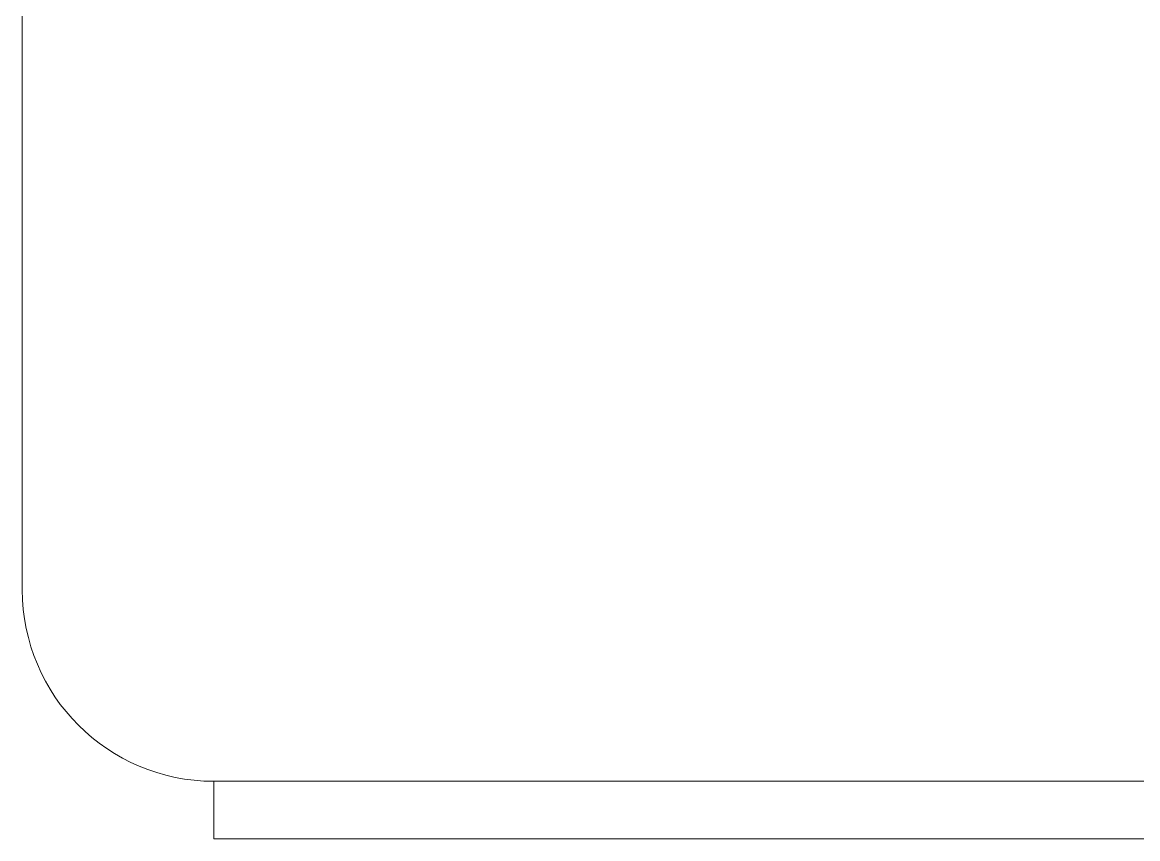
# Model space of a CAD drawing. Header units: metres. Extents: x 5205117 to 5948571, y 646915 to 1143748.
# Drawn here: x 5404847 to 5433989, y 884625 to 905948 of the extents above; entities that cross this region are included whole.
import ezdxf

# ---------------------------------------------------------------- set-up
doc = ezdxf.new("R2010")
doc.units = ezdxf.units.M
doc.header["$MEASUREMENT"] = 0
doc.layers.add('road', color=7, linetype='Continuous', lineweight=9)

msp = doc.modelspace()

# ---------------------------------------------------------------- linework, layer by layer
at = {"layer": 'road', "ltscale": 0.5}
for p, q in [((5404846.9, 1079580.4), (5404846.9, 891125.3)), ((5409846.9, 886125.3), (5504040.2, 886125.3)), ((5409846.9, 884625.3), (5409846.9, 886125.3)), ((5409846.9, 884625.3), (5449443.4, 884625.3))]:
    msp.add_line(p, q, dxfattribs=at)
msp.add_arc((5409846.9, 891125.3), 5000, 180, 270, dxfattribs=at)

doc.saveas('drawing.dxf')
